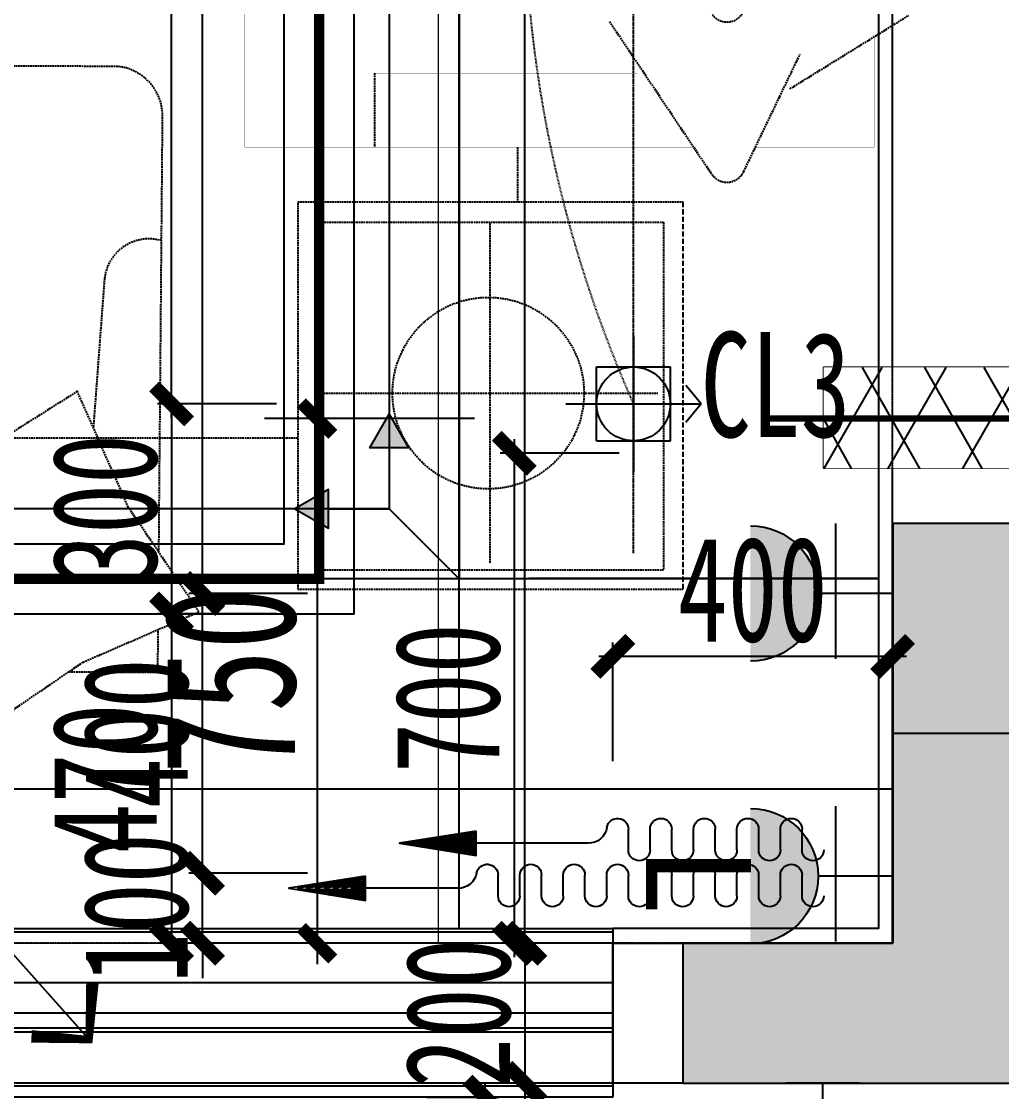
# Model space of a CAD drawing. Extents: x -255202 to 66368, y -6372500 to 603.
# Drawn here: x -29774 to -28372, y -3265299 to -3263769 of the extents above; entities that cross this region are included whole.
import ezdxf
from ezdxf.enums import TextEntityAlignment as Align

# ---------------------------------------------------------------- set-up
doc = ezdxf.new("R2010")
doc.units = 0
doc.header["$LTSCALE"] = 10
doc.header["$MEASUREMENT"] = 0
for name, pattern in [('$0$DASH', [0.35, 0.25, -0.1]), ('ABOVE', [0.4, 0.2, -0.2]), ('CONTINOUS', [0]), ('DASH', [0.35, 0.25, -0.1]), ('DOTE', [2.42, 2, -0.2, 0.02, -0.2]), ('HIDDEN', [0.375, 0.25, -0.125]), ('PHANTOM2', [31.75, 15.875, -3.175, 3.175, -3.175, 3.175, -3.175])]:
    doc.linetypes.add(name, pattern=pattern)
doc.layers.add('6-L13六联排模板图3.450$0$G2-楼板开洞baojian', color=201, linetype='Continuous', lineweight=18)
for name, color, linetype in [('A-HACH（图案填充）', 8, 'Continuous'), ('A-WALL-stru（结构墙柱）', 10, 'Continuous'), ('A-WALL（砌体墙）', 7, 'Continuous'), ('A-墙体完成面', 15, 'Continuous'), ('A-门', 251, 'Continuous'), ('D-地面材料', 250, 'Continuous'), ('DIM-地面材质放线', 149, 'Continuous'), ('DIM-开关定位', 149, 'Continuous'), ('DIM-插座定位', 146, 'Continuous'), ('DIM-灯具定位', 149, 'Continuous'), ('E-插座示意', 34, 'Continuous'), ('G-BEAM', 4, 'DASH'), ('G-BEAM_CON', 4, 'Continuous'), ('J-平面活动家具', 33, 'HIDDEN'), ('J-窗帘', 8, 'Continuous'), ('J孔洞标注', 149, 'Continuous'), ('T-天花造型', 45, 'Continuous'), ('T-灯具、灯带', 13, 'Continuous'), ('W-文字', 67, 'Continuous'), ('墙体定位图', 7, 'Continuous'), ('孔洞', 53, 'Continuous'), ('孔洞标注', 58, 'Continuous')]:
    doc.layers.add(name, color=color, linetype=linetype)
doc.styles.add('arch', font='romans.shx', dxfattribs={"width": 0.75})
doc.styles.add('宋体', font='', dxfattribs={"width": 0.8})
doc.styles.add('样式222', font='', dxfattribs={"width": 0.7})
doc.styles.add('细黑体', font='', dxfattribs={"width": 0.7})
doc.styles.get('宋体').set_extended_font_data('STXihei')
doc.styles.get('样式222').set_extended_font_data('STXihei')
doc.styles.get('细黑体').set_extended_font_data('STXihei')
doc.dimstyles.new('DK-50', dxfattribs={"dimscale": 50, "dimtxt": 3, "dimasz": 1, "dimexe": 0.4, "dimexo": 0.4, "dimgap": 0.4, "dimtad": 1, "dimtoh": 1, "dimdec": 0, "dimrnd": 5, "dimdsep": 46, "dimtxsty": '样式222', "dimblk": 'ARCHTICK', "dimcen": 3, "dimdle": 0.4, "dimclrd": 149, "dimclre": 149, "dimclrt": 149, "dimadec": 0, "dimazin": 0, "dimtfac": 1, "dimtdec": 0, "dimtix": 1, "dimtmove": 2, "dimatfit": 3, "dimldrblk": 'ARCHTICK', "dimfxl": 3, "dimfxlon": 1, "dimtvp": 1, "dimtolj": 1, "dimtzin": 0, "dimarcsym": 0})
doc.dimstyles.new('TC-DIM', dxfattribs={"dimscale": 0, "dimtxt": 2.5, "dimasz": 1.2, "dimexe": 1.2, "dimexo": 0, "dimgap": 0.5, "dimtad": 1, "dimdec": 0, "dimlfac": -1, "dimzin": 9, "dimdsep": 46, "dimtxsty": 'arch', "dimblk1": 'ARCHTICK', "dimblk2": 'ARCHTICK', "dimsah": 1, "dimcen": 2, "dimdle": 1.2, "dimclrd": 67, "dimclre": 67, "dimclrt": 67, "dimadec": 0, "dimazin": 0, "dimtfac": 1, "dimtdec": 0, "dimtmove": 0, "dimatfit": 3, "dimldrblk": 'ARCHTICK', "dimfxl": 8, "dimtolj": 1, "dimtzin": 0, "dimarcsym": 0})
doc.dimstyles.new('副本 DK-75', dxfattribs={"dimscale": 75, "dimtxt": 2.5, "dimasz": 0.6, "dimexe": 1, "dimexo": 1, "dimgap": 0.4, "dimtad": 1, "dimdec": 0, "dimrnd": 5, "dimdsep": 46, "dimtxsty": '样式222', "dimblk": 'ARCHTICK', "dimcen": 3, "dimdle": 0.4, "dimclrd": 149, "dimclre": 149, "dimclrt": 149, "dimadec": 0, "dimazin": 0, "dimtfac": 1, "dimtdec": 0, "dimtix": 1, "dimtmove": 2, "dimatfit": 3, "dimldrblk": 'ARCHTICK', "dimfxl": 3, "dimfxlon": 1, "dimtvp": 1, "dimtolj": 1, "dimtzin": 0, "dimarcsym": 0})

# ---------------------------------------------------------------- blocks, each defined once
blk = doc.blocks.new('_ArchTick')
at = {"color": 0, "linetype": 'ByBlock', "const_width": 0.4}
blk.add_lwpolyline([(-0.5, -0.5), (0.5, 0.5)], dxfattribs=at)
blk = doc.blocks.new('*D93')
at = {"layer": 'Defpoints', "color": 0, "linetype": 'ByBlock', "transparency": 16777216}
for p in [(-28646.1, -3264386.7), (-29068.9, -3265087), (-28646.1, -3265087)]:
    blk.add_point(p, dxfattribs=at)
at = {"layer": '孔洞标注', "color": 149, "linetype": 'ByBlock', "lineweight": -2, "transparency": 16777216}
for p, q in [((-29068.9, -3264366.7), (-29068.9, -3265107)), ((-28918.9, -3264386.7), (-29088.9, -3264386.7)), ((-28918.9, -3265087), (-29088.9, -3265087))]:
    blk.add_line(p, q, dxfattribs=at)
at = {"layer": '孔洞标注', "color": 149, "linetype": 'ByBlock', "lineweight": -2, "transparency": 16777216, "xscale": 50, "yscale": 50, "zscale": 50}
for p, rotation in [((-29068.9, -3264386.7), 90), ((-29068.9, -3265087), 270)]:
    blk.add_blockref('_ArchTick', p, dxfattribs=dict(at, rotation=rotation))
at = {"layer": '孔洞标注', "color": 149, "linetype": 'ByBlock', "transparency": 16777216, "insert": (-29163.9, -3264736.9), "char_height": 150, "attachment_point": 5, "rotation": 90, "style": '样式222'}
blk.add_mtext('\\A1;700', dxfattribs=at)
blk = doc.blocks.new('*D105')
at = {"layer": 'Defpoints', "color": 0, "transparency": 16777216}
for p in [(-29514.5, -3264987), (-27976.2, -3264987), (-27976.2, -3265087)]:
    blk.add_point(p, dxfattribs=at)
at = {"layer": 'DIM-插座定位', "color": 149, "lineweight": -2, "transparency": 16777216}
for p, q in [((-29514.5, -3264987), (-29514.5, -3264937)), ((-29364.5, -3264987), (-29534.5, -3264987)), ((-29514.5, -3265087), (-29514.5, -3264987)), ((-29364.5, -3265087), (-29534.5, -3265087)), ((-29514.5, -3265087), (-29514.5, -3265137))]:
    blk.add_line(p, q, dxfattribs=at)
at = {"layer": 'DIM-插座定位', "color": 149, "lineweight": -2, "transparency": 16777216, "xscale": 50, "yscale": 50, "zscale": 50}
for p, rotation in [((-29514.5, -3264987), 270), ((-29514.5, -3265087), 90)]:
    blk.add_blockref('_ArchTick', p, dxfattribs=dict(at, rotation=rotation))
at = {"layer": 'DIM-插座定位', "color": 149, "transparency": 16777216, "insert": (-29609.5, -3265037), "char_height": 150, "attachment_point": 5, "rotation": 90, "style": '样式222'}
blk.add_mtext('\\A1;100', dxfattribs=at)
blk = doc.blocks.new('*D106')
at = {"layer": 'Defpoints', "color": 0, "transparency": 16777216}
for p in [(-29514.5, -3260935.8), (-29214.5, -3260935.8), (-29292.6, -3264587.1)]:
    blk.add_point(p, dxfattribs=at)
at = {"layer": 'DIM-插座定位', "color": 149, "lineweight": -2, "transparency": 16777216}
for p, q in [((-29514.5, -3264607.1), (-29514.5, -3260915.8)), ((-29364.5, -3260935.8), (-29534.5, -3260935.8)), ((-29364.5, -3264587.1), (-29534.5, -3264587.1))]:
    blk.add_line(p, q, dxfattribs=at)
at = {"layer": 'DIM-插座定位', "color": 149, "lineweight": -2, "transparency": 16777216, "xscale": 50, "yscale": 50, "zscale": 50}
for p, rotation in [((-29514.5, -3260935.8), 90), ((-29514.5, -3264587.1), 270)]:
    blk.add_blockref('_ArchTick', p, dxfattribs=dict(at, rotation=rotation))
at = {"layer": 'DIM-插座定位', "color": 149, "transparency": 16777216, "insert": (-29609.5, -3262761.4), "char_height": 150, "attachment_point": 5, "rotation": 90, "style": '样式222'}
blk.add_mtext('\\A1;3650', dxfattribs=at)
blk = doc.blocks.new('*D283')
at = {"layer": 'Defpoints', "color": 0, "transparency": 16777216}
for p in [(-28585.9, -3264337), (-29350.9, -3265087), (-28626.4, -3265087)]:
    blk.add_point(p, dxfattribs=at)
at = {"layer": 'J孔洞标注', "color": 149, "lineweight": -2, "transparency": 16777216}
for p, q in [((-29350.9, -3264307), (-29350.9, -3265117)), ((-29125.9, -3264337), (-29425.9, -3264337)), ((-29125.9, -3265087), (-29425.9, -3265087))]:
    blk.add_line(p, q, dxfattribs=at)
at = {"layer": 'J孔洞标注', "color": 149, "lineweight": -2, "transparency": 16777216, "xscale": 45, "yscale": 45, "zscale": 45}
for p, rotation in [((-29350.9, -3264337), 90), ((-29350.9, -3265087), 270)]:
    blk.add_blockref('_ArchTick', p, dxfattribs=dict(at, rotation=rotation))
at = {"layer": 'J孔洞标注', "color": 149, "transparency": 16777216, "insert": (-29474.6, -3264712), "char_height": 187.5, "attachment_point": 5, "rotation": 90, "style": '样式222'}
blk.add_mtext('\\A1;750', dxfattribs=at)
blk = doc.blocks.new('z')
at = {"color": 67}
blk.add_line((0, 0), (-1, 0), dxfattribs=at)
blk.add_lwpolyline([(-0.972, 0.974, 0.299, 0.174, 0), (0, 0, 0.174, 0.299, 0), (-0.972, -0.974, 0.299, 0.299, 0)], format="xyseb", dxfattribs=at)
blk = doc.blocks.new('DRAP')
at = {"color": 250}
for p, q in [((39.3, 46.7), (39.3, 83.7)), ((78.1, 46.7), (78.1, 83.7)), ((116.9, 46.7), (116.9, 83.7)), ((155.8, 46.7), (155.8, 83.7)), ((194.6, 46.7), (194.6, 83.7)), ((233.4, 46.7), (233.4, 83.7)), ((272.2, 46.7), (272.2, 83.7)), ((311, 46.7), (311, 83.7)), ((349.8, 46.7), (349.8, 83.7)), ((421.6, 58.8), (758.9, 58.8)), ((39.3, -35.2), (39.3, 1.8)), ((78.1, -35.2), (78.1, 1.8)), ((116.9, -35.2), (116.9, 1.8)), ((155.8, -35.2), (155.8, 1.8)), ((194.6, -35.2), (194.6, 1.8)), ((233.4, -35.2), (233.4, 1.8)), ((272.2, -35.2), (272.2, 1.8)), ((311, -35.2), (311, 1.8)), ((349.8, -35.2), (349.8, 1.8)), ((388.6, -35.2), (388.6, 1.8)), ((427.4, -35.2), (427.4, 1.8)), ((466.3, -35.2), (466.3, 1.8)), ((505.1, -35.2), (505.1, 1.8)), ((543.9, -35.2), (543.9, 1.8)), ((582.7, -35.2), (582.7, 1.8)), ((654.3, -21.8), (840.3, -21.8))]:
    blk.add_line(p, q, dxfattribs=at)
at = {"color": 250, "linetype": 'Continuous'}
for points in [[(621.9, 80.5), (758.9, 58.8), (621.9, 37)], [(624.4, 77.6), (743, 58.8), (624.4, 39.9)], [(626.9, 74.7), (727.1, 58.8), (626.9, 42.8)], [(629.4, 71.8), (711.2, 58.8), (629.4, 45.8)], [(631.9, 68.8), (695.3, 58.8), (631.9, 48.7)], [(634.4, 65.9), (679.3, 58.8), (634.4, 51.6)], [(636.9, 63), (663.4, 58.8), (636.9, 54.5)], [(639.4, 60), (647.5, 58.8), (639.4, 57.5)], [(819.8, 0), (956.8, -21.8), (819.8, -43.6)], [(822.3, -3), (940.9, -21.8), (822.3, -40.7)], [(824.8, -5.9), (925, -21.8), (824.8, -37.8)], [(827.3, -8.8), (909.1, -21.8), (827.3, -34.8)], [(829.8, -11.8), (893.1, -21.8), (829.8, -31.9)], [(832.3, -14.7), (877.2, -21.8), (832.3, -29)], [(834.8, -17.6), (861.3, -21.8), (834.8, -26)], [(837.3, -20.5), (845.4, -21.8), (837.3, -23.1)]]:
    blk.add_lwpolyline(points, close=True, dxfattribs=at)
at = {"color": 250}
for centre, radius, start, end in [((58.7, 83.7), 19.4, 0, 180), ((136.4, 83.7), 19.4, 0, 180), ((214, 83.7), 19.4, 0, 180), ((291.6, 83.7), 19.4, 0, 180), ((369.2, 83.7), 19.4, 9.5948, 180), ((421.6, 92.5), 33.8, 189.5948, 270), ((19.9, 46.7), 19.4, 180, 0), ((97.5, 46.7), 19.4, 180, 0), ((175.2, 46.7), 19.4, 180, 0), ((252.8, 46.7), 19.4, 180, 0), ((330.4, 46.7), 19.4, 180, 0), ((58.7, 1.8), 19.4, 0, 180), ((136.4, 1.8), 19.4, 0, 180), ((214, 1.8), 19.4, 0, 180), ((291.6, 1.8), 19.4, 0, 180), ((369.2, 1.8), 19.4, 0, 180), ((446.8, 1.8), 19.4, 0, 180), ((524.5, 1.8), 19.4, 0, 180), ((602.1, 1.8), 19.4, 11.0095, 180), ((654.3, 11.9), 33.8, 191.0095, 270), ((19.9, -35.2), 19.4, 180, 0), ((97.5, -35.2), 19.4, 180, 0), ((175.2, -35.2), 19.4, 180, 0), ((252.8, -35.2), 19.4, 180, 0), ((330.4, -35.2), 19.4, 180, 0), ((408, -35.2), 19.4, 180, 0), ((485.7, -35.2), 19.4, 180, 0), ((563.3, -35.2), 19.4, 180, 0)]:
    blk.add_arc(centre, radius, start, end, dxfattribs=at)
blk = doc.blocks.new('A$C575336CE')
h = blk.add_hatch(color=0)
edge = h.paths.add_edge_path()
edge.add_line((1.41, 90.28), (87.41, 90.28))
edge.add_ellipse((44.41, 90.28), major_axis=(-30.41, 30.41), ratio=1, start_angle=45, end_angle=225, ccw=False)
at = {"color": 0}
for p, q in [((44.41, 0), (44.41, 47.28)), ((0, 36.19), (86, 36.19))]:
    blk.add_line(p, q, dxfattribs=at)
blk.add_arc((44.41, 90.28), 43, 180, 0, dxfattribs=at)
at = {"color": 0, "style": '宋体'}
blk.add_attdef('S', text='', height=84, dxfattribs=at).set_placement((102.58, 76.12), align=Align.BOTTOM_CENTER)
blk = doc.blocks.new('A$C4A53062E')
at = {"layer": 'T-灯具、灯带', "color": 8, "ltscale": 0.005}
for p, q in [((96.8, 193.6), (96.8, 0)), ((193.6, 96.8), (171.6, 123.2)), ((0, 96.8), (193.6, 96.8)), ((193.6, 96.8), (171.6, 70.4))]:
    blk.add_line(p, q, dxfattribs=at)
at = {"layer": 'T-灯具、灯带', "color": 13, "linetype": 'ByBlock'}
for p, q in [((44, 149.6), (149.6, 149.6)), ((44, 44), (44, 149.6)), ((149.6, 44), (149.6, 149.6)), ((44, 44), (149.6, 44))]:
    blk.add_line(p, q, dxfattribs=at)
at = {"layer": 'T-灯具、灯带', "color": 13}
blk.add_circle((96.8, 96.8), 52.8, dxfattribs=at)
blk = doc.blocks.new('*U92')
at = {"color": 48}
blk.add_lwpolyline([(22.33, -11.72), (22.33, 68.28), (242.33, 68.28), (242.33, -11.72)], close=True, dxfattribs=at)
blk.add_wipeout([(22.33, -11.72), (22.33, 68.28), (242.33, 68.28), (242.33, -11.72)])
at = {"color": 48, "const_width": 5}
blk.add_lwpolyline([(-4.87, 28.79), (289.22, 28.79)], dxfattribs=at)
blk = doc.blocks.new('EWE')
at = {"layer": '孔洞', "color": 48, "xscale": -1.80468753947396, "yscale": 1.804687539405748, "zscale": 1.804687539430304, "rotation": 180}
blk.add_blockref('*U92', (-179725.9, -3325933.6, -6.9), dxfattribs=at)
at = {"layer": '孔洞', "color": 48}
for p, q in [((-179603.6, -3325912.5, -6.9), (-179685.6, -3326056.9, -6.9)), ((-179682.9, -3325912.5, -6.9), (-179599.8, -3326056.9, -6.9)), ((-179517.8, -3325912.5, -6.9), (-179599.8, -3326056.9, -6.9)), ((-179570.2, -3325912.5, -6.9), (-179487.1, -3326056.9, -6.9)), ((-179432.8, -3325912.5, -6.9), (-179514.8, -3326056.9, -6.9)), ((-179463.4, -3325912.5, -6.9), (-179380.4, -3326056.9, -6.9)), ((-179343.4, -3325912.5, -6.9), (-179425.4, -3326056.9, -6.9)), ((-179371.6, -3325912.5, -6.9), (-179288.6, -3326056.9, -6.9)), ((-179287.1, -3325984.7, -6.9), (-179328.1, -3326056.9, -6.9))]:
    blk.add_line(p, q, dxfattribs=at)
blk = doc.blocks.new('EWSD')
at = {"layer": '孔洞', "color": 48, "linetype": 'ByBlock'}
blk.add_circle((-179861.5, -3321941.7, -6.9), 136.9, dxfattribs=at)
at = {"layer": '孔洞', "linetype": 'ByBlock'}
blk.add_blockref('EWE', (10.1, 4043.6), dxfattribs=at)
blk = doc.blocks.new('ERRS')
at = {"layer": '孔洞', "color": 48, "style": '样式222', "width": 0.7}
blk.add_text('1', height=187.5, dxfattribs=at).set_placement((-185371.1, -3335649.9, -6.9), align=Align.RIGHT)
at = {"layer": '孔洞', "linetype": 'ByBlock'}
blk.add_blockref('EWSD', (-5557.3, -13621), dxfattribs=at)
blk = doc.blocks.new('A$C75781827')
at = {"layer": 'J-平面活动家具', "linetype": 'DASH'}
for p, q in [((881.7, 917.1), (88.7, 897.1)), ((88.7, 897.1), (88.1, 351.2)), ((88.7, 897.1), (88.7, 897.1)), ((953.5, 116.2), (954.7, 852.6)), ((652.2, 831.2), (211.5, 799.8)), ((183.9, 767.6), (183.4, 394.9)), ((87.9, 186.3), (87.8, 58.8)), ((650.6, 135.1), (437.3, 151.1)), ((87.8, 58.8), (148.6, 58.3)), ((258.8, 57.3), (881.7, 52))]:
    blk.add_line(p, q, dxfattribs=at)
blk.add_lwpolyline([(315.2, 489.1), (167.8, 383.7), (0, 315.2), (101.9, 165.8), (173.9, 0), (323.7, 101.1), (489.1, 173.9), (392.9, 326.4), (315.2, 489.1)], dxfattribs=at)
for centre, major_axis, start_param, end_param in [((889.9, 852.7), (62, 19.1), -0.299778, 1.399657), ((644.8, 894.9), (61.2, 18.7), 4.531274, 6.268554), ((213.6, 770.1), (28.5, 8.6), 1.349354, 2.93093), ((-609.4, 494.3), (875.2, 265.2), -0.307906, 0.051448), ((643, 71.5), (61.3, 18.4), -0.577023, 1.160257), ((882.3, 123.6), (68.4, 21.1), 4.405184, 5.880874)]:
    blk.add_ellipse(centre, major_axis=major_axis, ratio=1, start_param=start_param, end_param=end_param, dxfattribs=at)
blk = doc.blocks.new('3641203')
at = {"color": 8, "linetype": 'Continuous'}
for p, q in [((-41626.5, -3265207.9), (-41626.5, -3265187)), ((-41626.5, -3265187), (-40713.8, -3265187)), ((-40713.8, -3265207.9), (-41626.5, -3265207.9))]:
    blk.add_line(p, q, dxfattribs=at)
blk = doc.blocks.new('*D733')
at = {"layer": 'Defpoints', "color": 0, "transparency": 16777216}
for p in [(-33927.9, 233.2), (-28927.9, 0), (-33927.9, -3265087)]:
    blk.add_point(p, dxfattribs=at)
at = {"layer": '墙体定位图', "color": 149, "lineweight": -2, "transparency": 16777216}
for p, q in [((-33927.9, 83.2), (-33927.9, 253.2)), ((-28927.9, 83.2), (-28927.9, 253.2)), ((-28907.9, 233.2), (-33947.9, 233.2))]:
    blk.add_line(p, q, dxfattribs=at)
at = {"layer": '墙体定位图', "color": 149, "lineweight": -2, "transparency": 16777216, "xscale": 50, "yscale": 50, "zscale": 50, "rotation": 180}
blk.add_blockref('_ArchTick', (-33927.9, 233.2), dxfattribs=at)
at = {"layer": '墙体定位图', "color": 149, "lineweight": -2, "transparency": 16777216, "xscale": 50, "yscale": 50, "zscale": 50}
blk.add_blockref('_ArchTick', (-28927.9, 233.2), dxfattribs=at)
at = {"layer": '墙体定位图', "color": 149, "transparency": 16777216, "insert": (-31427.9, 328.2), "char_height": 150, "attachment_point": 5, "style": '样式222'}
blk.add_mtext('\\A1;5000', dxfattribs=at)
blk = doc.blocks.new('*D737')
at = {"layer": 'Defpoints', "color": 0, "transparency": 16777216}
for p in [(-29053.7, -3260287), (-28393.7, -3260287), (-28393.9, -3265087)]:
    blk.add_point(p, dxfattribs=at)
at = {"layer": '墙体定位图', "color": 149, "lineweight": -2, "transparency": 16777216}
for p, q in [((-29053.7, -3265107), (-29053.7, -3260267)), ((-28903.7, -3260287), (-29073.7, -3260287)), ((-28903.7, -3265087), (-29073.7, -3265087))]:
    blk.add_line(p, q, dxfattribs=at)
at = {"layer": '墙体定位图', "color": 149, "lineweight": -2, "transparency": 16777216, "xscale": 50, "yscale": 50, "zscale": 50}
for p, rotation in [((-29053.7, -3260287), 90), ((-29053.7, -3265087), 270)]:
    blk.add_blockref('_ArchTick', p, dxfattribs=dict(at, rotation=rotation))
at = {"layer": '墙体定位图', "color": 149, "transparency": 16777216, "insert": (-29148.7, -3262687), "char_height": 150, "attachment_point": 5, "rotation": 90, "style": '样式222'}
blk.add_mtext('\\A1;4800', dxfattribs=at)
blk = doc.blocks.new('*D916')
at = {"layer": 'Defpoints', "color": 0, "transparency": 16777216}
for p in [(-29514.5, -3264587.1), (-29292.6, -3264587.1), (-29364.5, -3264987)]:
    blk.add_point(p, dxfattribs=at)
at = {"layer": 'DIM-插座定位', "color": 149, "lineweight": -2, "transparency": 16777216}
for p, q in [((-29514.5, -3265007), (-29514.5, -3264567.1)), ((-29364.5, -3264587.1), (-29534.5, -3264587.1)), ((-29384.5, -3264987), (-29534.5, -3264987))]:
    blk.add_line(p, q, dxfattribs=at)
at = {"layer": 'DIM-插座定位', "color": 149, "lineweight": -2, "transparency": 16777216, "xscale": 50, "yscale": 50, "zscale": 50}
for p, rotation in [((-29514.5, -3264587.1), 90), ((-29514.5, -3264987), 270)]:
    blk.add_blockref('_ArchTick', p, dxfattribs=dict(at, rotation=rotation))
at = {"layer": 'DIM-插座定位', "color": 149, "transparency": 16777216, "insert": (-29609.5, -3264787.1), "char_height": 150, "attachment_point": 5, "rotation": 90, "style": '样式222'}
blk.add_mtext('\\A1;400', dxfattribs=at)
blk = doc.blocks.new('*D960')
at = {"layer": 'Defpoints', "color": 0, "transparency": 16777216}
for p in [(-28927.9, -3264677), (-28927.9, -3265087), (-28527.9, -3265087)]:
    blk.add_point(p, dxfattribs=at)
at = {"layer": '墙体定位图', "color": 149, "lineweight": -2, "transparency": 16777216}
for p, q in [((-28927.9, -3264827), (-28927.9, -3264657)), ((-28527.9, -3264827), (-28527.9, -3264657)), ((-28507.9, -3264677), (-28947.9, -3264677))]:
    blk.add_line(p, q, dxfattribs=at)
at = {"layer": '墙体定位图', "color": 149, "lineweight": -2, "transparency": 16777216, "xscale": 50, "yscale": 50, "zscale": 50, "rotation": 180}
blk.add_blockref('_ArchTick', (-28927.9, -3264677), dxfattribs=at)
at = {"layer": '墙体定位图', "color": 149, "lineweight": -2, "transparency": 16777216, "xscale": 50, "yscale": 50, "zscale": 50}
blk.add_blockref('_ArchTick', (-28527.9, -3264677), dxfattribs=at)
at = {"layer": '墙体定位图', "color": 149, "transparency": 16777216, "insert": (-28727.9, -3264582), "char_height": 150, "attachment_point": 5, "style": '样式222'}
blk.add_mtext('\\A1;400', dxfattribs=at)
blk = doc.blocks.new('*D1059')
at = {"layer": 'Defpoints', "color": 0, "transparency": 16777216}
for p in [(-28995.2, -3264316.2), (-29559, -3264616.2), (-28995.2, -3264616.2)]:
    blk.add_point(p, dxfattribs=at)
at = {"layer": 'DIM-灯具定位', "color": 149, "lineweight": -2, "transparency": 16777216}
for p, q in [((-29559, -3264316.2), (-29559, -3264266.2)), ((-29409, -3264316.2), (-29579, -3264316.2)), ((-29559, -3264316.2), (-29559, -3264616.2)), ((-29409, -3264616.2), (-29579, -3264616.2)), ((-29559, -3264616.2), (-29559, -3264666.2))]:
    blk.add_line(p, q, dxfattribs=at)
at = {"layer": 'DIM-灯具定位', "color": 149, "lineweight": -2, "transparency": 16777216, "xscale": 50, "yscale": 50, "zscale": 50}
for p, rotation in [((-29559, -3264316.2), 270), ((-29559, -3264616.2), 90)]:
    blk.add_blockref('_ArchTick', p, dxfattribs=dict(at, rotation=rotation))
at = {"layer": 'DIM-灯具定位', "color": 149, "transparency": 16777216, "insert": (-29654, -3264466.2), "char_height": 150, "attachment_point": 5, "rotation": 90, "style": '样式222'}
blk.add_mtext('\\A1;300', dxfattribs=at)
blk = doc.blocks.new('*D1060')
at = {"layer": 'Defpoints', "color": 0, "transparency": 16777216}
for p in [(-28995.2, -3264616.2), (-29559, -3265087), (-28927.9, -3265087)]:
    blk.add_point(p, dxfattribs=at)
at = {"layer": 'DIM-灯具定位', "color": 149, "lineweight": -2, "transparency": 16777216}
for p, q in [((-29559, -3264596.2), (-29559, -3265107)), ((-29409, -3264616.2), (-29579, -3264616.2)), ((-29409, -3265087), (-29579, -3265087))]:
    blk.add_line(p, q, dxfattribs=at)
at = {"layer": 'DIM-灯具定位', "color": 149, "lineweight": -2, "transparency": 16777216, "xscale": 50, "yscale": 50, "zscale": 50}
for p, rotation in [((-29559, -3264616.2), 90), ((-29559, -3265087), 270)]:
    blk.add_blockref('_ArchTick', p, dxfattribs=dict(at, rotation=rotation))
at = {"layer": 'DIM-灯具定位', "color": 149, "transparency": 16777216, "insert": (-29654, -3264851.6), "char_height": 150, "attachment_point": 5, "rotation": 90, "style": '样式222'}
blk.add_mtext('\\A1;470', dxfattribs=at)
blk = doc.blocks.new('*D1061')
at = {"layer": 'Defpoints', "color": 0, "transparency": 16777216}
for p in [(-29559, -3262873.6), (-28995.2, -3262873.6), (-28995.2, -3264316.2)]:
    blk.add_point(p, dxfattribs=at)
at = {"layer": 'DIM-灯具定位', "color": 149, "lineweight": -2, "transparency": 16777216}
for p, q in [((-29559, -3264336.2), (-29559, -3262853.6)), ((-29409, -3262873.6), (-29579, -3262873.6)), ((-29409, -3264316.2), (-29579, -3264316.2))]:
    blk.add_line(p, q, dxfattribs=at)
at = {"layer": 'DIM-灯具定位', "color": 149, "lineweight": -2, "transparency": 16777216, "xscale": 50, "yscale": 50, "zscale": 50}
for p, rotation in [((-29559, -3262873.6), 90), ((-29559, -3264316.2), 270)]:
    blk.add_blockref('_ArchTick', p, dxfattribs=dict(at, rotation=rotation))
at = {"layer": 'DIM-灯具定位', "color": 149, "transparency": 16777216, "insert": (-29654, -3263594.9), "char_height": 150, "attachment_point": 5, "rotation": 90, "style": '样式222'}
blk.add_mtext('\\A1;1445', dxfattribs=at)
blk = doc.blocks.new('A$C7E17796C')
at = {"layer": 'T-灯具、灯带'}
for p, q in [((60, 0), (60, 270)), ((240, 165), (-120, 165)), ((7.5, 0), (112.5, 0))]:
    blk.add_line(p, q, dxfattribs=at)
blk.add_lwpolyline([(-90, 240), (-90, 90), (210, 90), (210, 240)], close=True, dxfattribs=at)
blk = doc.blocks.new('*D1103')
at = {"layer": 'Defpoints', "color": 0, "transparency": 16777216}
for p in [(-28927.9, -3265287), (-28627.9, -3265287), (-28627.9, -3265932.2)]:
    blk.add_point(p, dxfattribs=at)
at = {"layer": 'DIM-灯具定位', "color": 149, "lineweight": -2, "transparency": 16777216}
for p, q in [((-28927.9, -3265782.2), (-28927.9, -3265952.2)), ((-28627.9, -3265782.2), (-28627.9, -3265952.2)), ((-28927.9, -3265932.2), (-28977.9, -3265932.2)), ((-28927.9, -3265932.2), (-28627.9, -3265932.2)), ((-28627.9, -3265932.2), (-28577.9, -3265932.2))]:
    blk.add_line(p, q, dxfattribs=at)
at = {"layer": 'DIM-灯具定位', "color": 149, "lineweight": -2, "transparency": 16777216, "xscale": 50, "yscale": 50, "zscale": 50}
blk.add_blockref('_ArchTick', (-28927.9, -3265932.2), dxfattribs=at)
at = {"layer": 'DIM-灯具定位', "color": 149, "lineweight": -2, "transparency": 16777216, "xscale": 50, "yscale": 50, "zscale": 50, "rotation": 180}
blk.add_blockref('_ArchTick', (-28627.9, -3265932.2), dxfattribs=at)
at = {"layer": 'DIM-灯具定位', "color": 149, "transparency": 16777216, "insert": (-28777.9, -3265837.2), "char_height": 150, "attachment_point": 5, "style": '样式222'}
blk.add_mtext('\\A1;300', dxfattribs=at)
blk = doc.blocks.new('*D1104')
at = {"layer": 'Defpoints', "color": 0, "transparency": 16777216}
for p in [(-28627.9, -3265287), (-28327.9, -3265287), (-28327.9, -3265932.2)]:
    blk.add_point(p, dxfattribs=at)
at = {"layer": 'DIM-灯具定位', "color": 149, "lineweight": -2, "transparency": 16777216}
for p, q in [((-28627.9, -3265782.2), (-28627.9, -3265952.2)), ((-28327.9, -3265782.2), (-28327.9, -3265952.2)), ((-28627.9, -3265932.2), (-28677.9, -3265932.2)), ((-28627.9, -3265932.2), (-28327.9, -3265932.2)), ((-28327.9, -3265932.2), (-28277.9, -3265932.2))]:
    blk.add_line(p, q, dxfattribs=at)
at = {"layer": 'DIM-灯具定位', "color": 149, "lineweight": -2, "transparency": 16777216, "xscale": 50, "yscale": 50, "zscale": 50}
blk.add_blockref('_ArchTick', (-28627.9, -3265932.2), dxfattribs=at)
at = {"layer": 'DIM-灯具定位', "color": 149, "lineweight": -2, "transparency": 16777216, "xscale": 50, "yscale": 50, "zscale": 50, "rotation": 180}
blk.add_blockref('_ArchTick', (-28327.9, -3265932.2), dxfattribs=at)
at = {"layer": 'DIM-灯具定位', "color": 149, "transparency": 16777216, "insert": (-28477.9, -3265837.2), "char_height": 150, "attachment_point": 5, "style": '样式222'}
blk.add_mtext('\\A1;300', dxfattribs=at)
blk = doc.blocks.new('*D1119')
at = {"layer": 'Defpoints', "color": 0, "transparency": 16777216}
for p in [(-33927.9, 410), (-28927.9, 0), (-33927.9, -3265087)]:
    blk.add_point(p, dxfattribs=at)
at = {"layer": '墙体定位图', "color": 149, "lineweight": -2, "transparency": 16777216}
for p, q in [((-33927.9, 260), (-33927.9, 430)), ((-28927.9, 260), (-28927.9, 430)), ((-28907.9, 410), (-33947.9, 410))]:
    blk.add_line(p, q, dxfattribs=at)
at = {"layer": '墙体定位图', "color": 149, "lineweight": -2, "transparency": 16777216, "xscale": 50, "yscale": 50, "zscale": 50, "rotation": 180}
blk.add_blockref('_ArchTick', (-33927.9, 410), dxfattribs=at)
at = {"layer": '墙体定位图', "color": 149, "lineweight": -2, "transparency": 16777216, "xscale": 50, "yscale": 50, "zscale": 50}
blk.add_blockref('_ArchTick', (-28927.9, 410), dxfattribs=at)
at = {"layer": '墙体定位图', "color": 149, "transparency": 16777216, "insert": (-31427.9, 505), "char_height": 150, "attachment_point": 5, "style": '样式222'}
blk.add_mtext('\\A1;5000', dxfattribs=at)
blk = doc.blocks.new('*D1120')
at = {"layer": 'Defpoints', "color": 0, "transparency": 16777216}
for p in [(-28793.9, -3265087), (-29053.7, -3265287), (-28793.9, -3265287)]:
    blk.add_point(p, dxfattribs=at)
at = {"layer": '墙体定位图', "color": 149, "lineweight": -2, "transparency": 16777216}
for p, q in [((-29053.7, -3265087), (-29053.7, -3265037)), ((-28903.7, -3265087), (-29073.7, -3265087)), ((-29053.7, -3265087), (-29053.7, -3265287)), ((-28903.7, -3265287), (-29073.7, -3265287)), ((-29053.7, -3265287), (-29053.7, -3265337))]:
    blk.add_line(p, q, dxfattribs=at)
at = {"layer": '墙体定位图', "color": 149, "lineweight": -2, "transparency": 16777216, "xscale": 50, "yscale": 50, "zscale": 50}
for p, rotation in [((-29053.7, -3265087), 270), ((-29053.7, -3265287), 90)]:
    blk.add_blockref('_ArchTick', p, dxfattribs=dict(at, rotation=rotation))
at = {"layer": '墙体定位图', "color": 149, "transparency": 16777216, "insert": (-29148.7, -3265187), "char_height": 150, "attachment_point": 5, "rotation": 90, "style": '样式222'}
blk.add_mtext('\\A1;200', dxfattribs=at)
blk = doc.blocks.new('*D1157')
at = {"layer": 'Defpoints', "color": 0, "transparency": 16777216}
for p in [(-29214.2, -3265307), (-29110.5, -3265307), (-29318.4, -3265717)]:
    blk.add_point(p, dxfattribs=at)
at = {"layer": 'DIM-地面材质放线', "color": 149, "lineweight": -2, "transparency": 16777216}
for p, q in [((-29110.5, -3265737), (-29110.5, -3265287)), ((-29194.2, -3265307), (-29090.5, -3265307)), ((-29260.5, -3265717), (-29090.5, -3265717))]:
    blk.add_line(p, q, dxfattribs=at)
at = {"layer": 'DIM-地面材质放线', "color": 149, "lineweight": -2, "transparency": 16777216, "xscale": 50, "yscale": 50, "zscale": 50}
for p, rotation in [((-29110.5, -3265307), 90), ((-29110.5, -3265717), 270)]:
    blk.add_blockref('_ArchTick', p, dxfattribs=dict(at, rotation=rotation))
at = {"layer": 'DIM-地面材质放线', "color": 149, "transparency": 16777216, "insert": (-29205.5, -3265512), "char_height": 150, "attachment_point": 5, "rotation": 90, "style": '样式222'}
blk.add_mtext('\\A1;410', dxfattribs=at)
blk = doc.blocks.new('A$C03CB6761')
at = {"layer": 'W-文字', "ltscale": 0.3}
h = blk.add_hatch(color=6, dxfattribs=at)
h.paths.add_polyline_path([(0.651, 3.817), (0, 2.69), (1.301, 2.69)])
h.paths.add_polyline_path([(3.817, 0.651), (2.69, 0), (2.69, 1.301)])
at = {"layer": 'W-文字', "color": 6, "ltscale": 0.3}
for p in [(0.651, 2.69), (2.69, 0.651)]:
    blk.add_line(p, (0.651, 0.651), dxfattribs=at)
for points in [[(0.651, 3.817), (0, 2.69), (1.301, 2.69)], [(3.817, 0.651), (2.69, 0), (2.69, 1.301)]]:
    blk.add_lwpolyline(points, close=True, dxfattribs=at)
blk = doc.blocks.new('A$C0ACD4D3F')
at = {"layer": 'W-文字', "color": 6, "ltscale": 0.3, "xscale": 0.7111655428107173, "yscale": 0.7111655428107173, "zscale": 0.7111655428107173, "rotation": 90.00001099863877}
blk.add_blockref('A$C03CB6761', (-1.271, -1.038), dxfattribs=at)
blk = doc.blocks.new('fddfd')
at = {"layer": '6-L13六联排模板图3.450$0$G2-楼板开洞baojian'}
for points in [[(134024, 5540.4), (133374, 5540.4), (133374, -2259.6), (134024, -2259.6)], [(134024, 1930.4), (128024, 1930.4), (128024, -2259.6), (134024, -2259.6)]]:
    blk.add_lwpolyline(points, close=True, dxfattribs=at)
at = {"layer": 'G-BEAM'}
for p, q in [((134024, -1959.6), (134024, 1930.4)), ((133724, -2259.6), (132274, -2259.6))]:
    blk.add_line(p, q, dxfattribs=at)
at = {"layer": 'G-BEAM_CON', "linetype": 'Continuous'}
blk.add_line((133724, -2459.6), (132274, -2459.6), dxfattribs=at)
at = {"layer": 'G-BEAM_CON', "color": 1, "linetype": 'CONTINOUS'}
blk.add_lwpolyline([(134224, -1959.6), (134024, -1959.6), (134024, -2259.6), (133724, -2259.6), (133724, -2459.6), (134224, -2459.6), (134224, -1959.6)], dxfattribs=at)
at = {"layer": 'W-文字'}
blk.add_leader([(132874.9, -2397.4), (132622.2, -2113.9), (131931.1, -2113.9)], dimstyle='TC-DIM', override={"dimscale": 50, "dimtad": 0, "dimldrblk": 'z'}, dxfattribs=at)

msp = doc.modelspace()

# ---------------------------------------------------------------- hatches: boundary and pattern name
at = {"layer": 'A-HACH（图案填充）'}
msp.add_hatch(color=256, dxfattribs=at).paths.add_polyline_path([(-28327.7, -3264487), (-28527.7, -3264487), (-28527.7, -3265087), (-28827.7, -3265087), (-28827.7, -3265287), (-28327.7, -3265287)])

# ---------------------------------------------------------------- linework, layer by layer
at = {"layer": 'A-WALL-stru（结构墙柱）', "color": 0}
for p, q in [((-28327.7, -3264487), (-28527.7, -3264487)), ((-28527.7, -3264487), (-28527.7, -3265087)), ((-28527.7, -3265087), (-28827.7, -3265087)), ((-28827.7, -3265087), (-28827.7, -3265287)), ((-28827.7, -3265287), (-28327.7, -3265287))]:
    msp.add_line(p, q, dxfattribs=at)
at = {"layer": 'A-WALL（砌体墙）', "color": 0}
for p, q in [((-28527.9, -3265087), (-28527.9, -3263587)), ((-28927.9, -3265287), (-28927.9, -3265087)), ((-28927.9, -3265087), (-28527.9, -3265087)), ((-28827.7, -3265287), (-28927.9, -3265287))]:
    msp.add_line(p, q, dxfattribs=at)
at = {"layer": 'A-墙体完成面'}
msp.add_line((-28927.9, -3265066.1), (-28927.9, -3265307), dxfattribs=at)
at = {"layer": 'A-门', "linetype": 'ByBlock'}
for p, q in [((-28927.9, -3265071.1), (-33927.9, -3265071.1)), ((-28927.9, -3265287), (-33927.9, -3265287))]:
    msp.add_line(p, q, dxfattribs=at)
at = {"layer": 'D-地面材料'}
for p, q in [((-29147.9, -3265066.1), (-29147.9, -3257311.1)), ((-29147.9, -3264566.1), (-33947.9, -3264566.1)), ((-28547.9, -3264566.1), (-29147.9, -3264566.1)), ((-28547.9, -3264565.6), (-29047.9, -3264565.6)), ((-29147.9, -3265066.1), (-29147.9, -3264666.1))]:
    msp.add_line(p, q, dxfattribs=at)
at = {"layer": 'D-地面材料', "color": 149}
msp.add_line((-29147.7, -3264566.1), (-29247.7, -3264466.1, -6.9), dxfattribs=at)
for points in [[(-29147.7, -3264566.1), (-33947.7, -3264566.1), (-33947.7, -3261366.1), (-32447.7, -3261366.1), (-32447.7, -3261366.1), (-31247.7, -3261366.1), (-31247.7, -3261366.1), (-29147.7, -3261366.1)], [(-29247.7, -3264466.1), (-33847.7, -3264466.1), (-33847.7, -3261466.1), (-32347.7, -3261466.1), (-32347.7, -3261466.1), (-31191.9, -3261466.1), (-29247.7, -3261466.1)], [(-28927.9, -3265307), (-33927.9, -3265307), (-33927.9, -3265066.1), (-28927.9, -3265066.1)], [(-28927.9, -3265214.1), (-33927.9, -3265214.1), (-33927.9, -3265143.2), (-28927.9, -3265143.2)]]:
    msp.add_lwpolyline(points, close=True, dxfattribs=at)
at = {"layer": 'DIM-开关定位', "color": 36, "linetype": 'ABOVE', "ltscale": 0.5}
msp.add_arc((-27249.2, -3263580.9, 0), 1805.7, 156.9427, 204.0293, dxfattribs=at)
at = {"layer": 'DIM-灯具定位', "color": 250, "linetype": 'PHANTOM2', "ltscale": 0.02}
msp.add_line((-28898.4, -3264529.4), (-28898.4, -3261266.3), dxfattribs=at)
at = {"layer": 'J-平面活动家具', "linetype": 'DASH'}
for p, q in [((-28932.7, -3263769.4), (-28786, -3263988.6)), ((-28674.8, -3263865.9), (-28504.8, -3263760.9)), ((-28740.8, -3263984.3), (-28660.1, -3263816.1)), ((-29268.9, -3263843.3), (-29268.9, -3263949.2)), ((-29378.4, -3264027.5), (-28827.9, -3264027.5)), ((-29378.4, -3264028.9), (-29378.4, -3264580.9)), ((-29350.9, -3264056.5), (-28855.4, -3264056.5)), ((-29350.9, -3264056.5), (-29350.9, -3264553.3)), ((-29103.1, -3264543.1), (-29103.1, -3264058.3)), ((-28855.4, -3264056.5), (-28855.4, -3264553.3)), ((-29348.4, -3264300.6), (-28863.7, -3264300.6)), ((-29350.9, -3264553.3), (-28855.4, -3264553.3)), ((-29378.4, -3264580.9), (-28827.9, -3264580.9))]:
    msp.add_line(p, q, dxfattribs=at)
at = {"layer": 'J-平面活动家具', "linetype": '$0$DASH', "ltscale": 3}
msp.add_line((-28827.9, -3264027.5), (-28827.9, -3264580.9), dxfattribs=at)
at = {"layer": 'J-平面活动家具', "linetype": 'DASH'}
for points in [[(-29725.8, -3264365), (-31615.2, -3264365), (-31615.2, -3261023.8), (-30454.3, -3261023.8)], [(-29064.2, -3263949.2), (-29064.2, -3264027.5)], [(-29378.4, -3264365), (-29725.8, -3264365)]]:
    msp.add_lwpolyline(points, dxfattribs=at)
at = {"layer": 'J-平面活动家具', "linetype": 'DASH', "const_width": 0.5}
for points in [[(-28809.8, -3263949.2), (-29454.2, -3263949.2), (-29454.2, -3262749.2)], [(-28554.2, -3263791.4), (-28554.2, -3263949.2), (-28724, -3263949.2)], [(-28893.2, -3263843.3), (-29268.9, -3263843.3)]]:
    msp.add_lwpolyline(points, dxfattribs=at)
at = {"layer": 'J-平面活动家具', "linetype": 'DASH'}
msp.add_circle((-29106, -3264300.7), 136.9, dxfattribs=at)
for centre in [(-28764.7, -3263743.7), (-28764.7, -3263972.8)]:
    msp.add_arc(centre, 26.5, 216.4282, 334.3519, dxfattribs=at)
at = {"layer": 'T-天花造型'}
msp.add_line((-34508, -3264866.1), (-28528, -3264866.1), dxfattribs=at)
at = {"layer": 'T-天花造型', "elevation": 0}
for points in [[(-29297.9, -3261131.1), (-33757.9, -3261131.1), (-33757.9, -3264616.2), (-29297.9, -3264616.2)], [(-29397.9, -3261231.1), (-33657.9, -3261231.1), (-33657.9, -3264516.2), (-29397.9, -3264516.2)]]:
    msp.add_lwpolyline(points, close=True, dxfattribs=at)
at = {"layer": 'T-天花造型', "linetype": 'ByBlock'}
msp.add_lwpolyline([(-28927.9, -3265291.1), (-33927.9, -3265291.1), (-33927.9, -3265066.1), (-28927.9, -3265066.1)], close=True, dxfattribs=at)
at = {"layer": 'T-灯具、灯带', "linetype": 'DOTE', "ltscale": 0.3, "const_width": 15, "elevation": 0}
msp.add_lwpolyline([(-29347.9, -3261181.1), (-33707.9, -3261181.1), (-33707.9, -3264566.2), (-29347.9, -3264566.2)], close=True, dxfattribs=at)

# ---------------------------------------------------------------- block references
at = {"color": 1, "xscale": -1}
msp.add_blockref('3641203', (-70554.4, 0), dxfattribs=at)
at = {"layer": 'D-地面材料', "color": 6, "xscale": 60.00000322252923, "yscale": 60.00000322252923, "zscale": 60.00000322252923}
msp.add_blockref('A$C0ACD4D3F', (-29143.7, -3264431.6, -6.9), dxfattribs=at)
at = {"layer": 'DIM-插座定位', "extrusion": (0, 0, -1), "xscale": -1, "zscale": -1, "rotation": 270}
msp.add_blockref('A$C75781827', (29519.8, -3264787.2), dxfattribs=at)
at = {"layer": 'E-插座示意', "linetype": 'ByBlock', "lineweight": -2, "xscale": -2.25, "yscale": 2.25, "zscale": 2.25, "rotation": 90}
msp.add_blockref('A$C575336CE', (-28527.9, -3264487.2), dxfattribs=at)
at = {"layer": 'E-插座示意', "linetype": 'ByBlock', "lineweight": -2}
ref = msp.add_blockref('A$C575336CE', (-28527.9, -3264891.2), dxfattribs=dict(at, xscale=-2.25, yscale=2.25, zscale=2.25, rotation=90))
ref.add_attrib('S', 'L', dxfattribs={"layer": '0', "color": 0, "height": 150, "rotation": 270, "style": '宋体'}).set_placement((-28925.5, -3264997.4), align=Align.BOTTOM_CENTER)
at = {"layer": 'J-窗帘', "color": 8, "linetype": 'ByBlock', "xscale": -0.8000000000367752, "yscale": 0.8000000000367752, "zscale": 0.8000000000367752, "rotation": 359.9986470439125}
msp.add_blockref('DRAP', (-28625.8, -3264991.1), dxfattribs=at)
at = {"layer": 'T-灯具、灯带', "extrusion": (0, 0, -1), "xscale": -1, "zscale": -1}
msp.add_blockref('A$C4A53062E', (28995.2, -3264412.9), dxfattribs=at)
at = {"layer": 'T-灯具、灯带', "linetype": 'ByBlock', "extrusion": (0, 0, -1), "xscale": -1, "zscale": -1, "rotation": 180}
msp.add_blockref('A$C7E17796C', (28567.9, -3265287), dxfattribs=at)

# ---------------------------------------------------------------- dimensions: what is measured, and where the dimension line sits
at = {"layer": 'DIM-地面材质放线', "color": 1}
dim = msp.add_linear_dim(base=(-29110.5, -3265307), p1=(-29318.4, -3265717), p2=(-29214.2, -3265307), angle=90, dimstyle='DK-50', dxfattribs=at)
dim.commit()
dim.dimension.update_dxf_attribs({"geometry": '*D1157', "text_midpoint": (-29205.5, -3265512)})
at = {"layer": 'DIM-插座定位'}
for base, p1, p2, picture, middle in [((-29514.5, -3260935.8), (-29292.6, -3264587.1), (-29214.5, -3260935.8), '*D106', (-29609.5, -3262761.4)), ((-29514.5, -3264587.1), (-29364.5, -3264987), (-29292.6, -3264587.1), '*D916', (-29609.5, -3264787.1)), ((-29514.5, -3264987), (-27976.2, -3265087), (-27976.2, -3264987), '*D105', (-29609.5, -3265037))]:
    dim = msp.add_linear_dim(base=base, p1=p1, p2=p2, angle=90, dimstyle='DK-50', dxfattribs=at)
    dim.commit()
    dim.dimension.update_dxf_attribs({"geometry": picture, "text_midpoint": middle})
at = {"layer": 'DIM-灯具定位', "color": 6}
for base, p1, p2, angle, picture, middle in [((-29559, -3262873.6), (-28995.2, -3264316.2), (-28995.2, -3262873.6), 90, '*D1061', (-29654, -3263594.9)), ((-29559, -3265087), (-28995.2, -3264616.2), (-28927.9, -3265087), 90, '*D1060', (-29654, -3264851.6)), ((-28627.9, -3265932.2), (-28927.9, -3265287), (-28627.9, -3265287), 180, '*D1103', (-28777.9, -3265837.2)), ((-28327.9, -3265932.2), (-28627.9, -3265287), (-28327.9, -3265287), 180, '*D1104', (-28477.9, -3265837.2))]:
    dim = msp.add_linear_dim(base=base, p1=p1, p2=p2, angle=angle, dimstyle='DK-50', dxfattribs=at)
    dim.commit()
    dim.dimension.update_dxf_attribs({"geometry": picture, "text_midpoint": middle})
dim = msp.add_aligned_dim(p1=(-28995.2, -3264316.2), p2=(-28995.2, -3264616.2), distance=-563.8, dimstyle='DK-50', dxfattribs=at)
dim.commit()
dim.dimension.update_dxf_attribs({"geometry": '*D1059', "text_midpoint": (-29654, -3264466.2)})
at = {"layer": 'J孔洞标注'}
dim = msp.add_linear_dim(base=(-29350.9, -3265087), p1=(-28585.9, -3264337), p2=(-28626.4, -3265087), angle=90, dimstyle='副本 DK-75', dxfattribs=at)
dim.commit()
dim.dimension.update_dxf_attribs({"geometry": '*D283', "text_midpoint": (-29474.6, -3264712)})
at = {"layer": '墙体定位图', "color": 2}
for base, p1, p2, angle, picture, middle in [((-33927.9, 410), (-28927.9, 0), (-33927.9, -3265087), 0, '*D1119', (-31427.9, 505)), ((-29053.7, -3265287), (-28793.9, -3265087), (-28793.9, -3265287), 90, '*D1120', (-29148.7, -3265187))]:
    dim = msp.add_linear_dim(base=base, p1=p1, p2=p2, angle=angle, dimstyle='DK-50', dxfattribs=at)
    dim.commit()
    dim.dimension.update_dxf_attribs({"geometry": picture, "text_midpoint": middle})
at = {"layer": '墙体定位图', "color": 1}
dim = msp.add_linear_dim(base=(-33927.9, 233.2), p1=(-28927.9, 0), p2=(-33927.9, -3265087), angle=180, dimstyle='DK-50', dxfattribs=at)
dim.commit()
dim.dimension.update_dxf_attribs({"geometry": '*D733', "text_midpoint": (-31427.9, 328.2)})
dim = msp.add_aligned_dim(p1=(-28527.9, -3265087), p2=(-28927.9, -3265087), distance=-410, dimstyle='DK-50', dxfattribs=at)
dim.commit()
dim.dimension.update_dxf_attribs({"geometry": '*D960', "text_midpoint": (-28727.9, -3264582)})
at = {"layer": '孔洞标注', "linetype": 'ByBlock'}
dim = msp.add_aligned_dim(p1=(-28646.1, -3264386.7), p2=(-28646.1, -3265087), distance=-422.8, dimstyle='DK-50', dxfattribs=at)
dim.commit()
dim.dimension.update_dxf_attribs({"geometry": '*D93', "text_midpoint": (-29163.9, -3264736.9)})

# ---------------------------------------------------------------- next in the draw order: block references
at = {"layer": '孔洞', "linetype": 'ByBlock', "xscale": -1, "rotation": 2.461436974243725e-06}
msp.add_blockref('ERRS', (-213462.3, 71226, 6.9), dxfattribs=at)

# ---------------------------------------------------------------- next in the draw order: linework, layer by layer
at = {"layer": 'A-墙体完成面'}
msp.add_lwpolyline([(-29227.9, -3257311.1), (-28547.9, -3257311.1), (-28547.9, -3265066.1), (-28927.9, -3265066.1)], dxfattribs=at)

# ---------------------------------------------------------------- next in the draw order: block references
at = {"layer": 'G-BEAM_CON', "linetype": 'CONTINOUS'}
msp.add_blockref('fddfd', (-162551.8, -3262827.4), dxfattribs=at)

# ---------------------------------------------------------------- next in the draw order: texts
at = {"layer": 'T-灯具、灯带', "linetype": 'DOTE', "ltscale": 0.3, "style": '细黑体', "width": 0.7}
msp.add_text('CL3', height=150, dxfattribs=at).set_placement((-28802.2, -3264363.5))

# ---------------------------------------------------------------- next in the draw order: dimensions: what is measured, and where the dimension line sits
at = {"layer": '墙体定位图', "color": 1}
dim = msp.add_linear_dim(base=(-29053.7, -3260287), p1=(-28393.9, -3265087), p2=(-28393.7, -3260287), angle=90, dimstyle='DK-50', dxfattribs=at)
dim.commit()
dim.dimension.update_dxf_attribs({"geometry": '*D737', "text_midpoint": (-29148.7, -3262687)})

doc.saveas('drawing.dxf')
